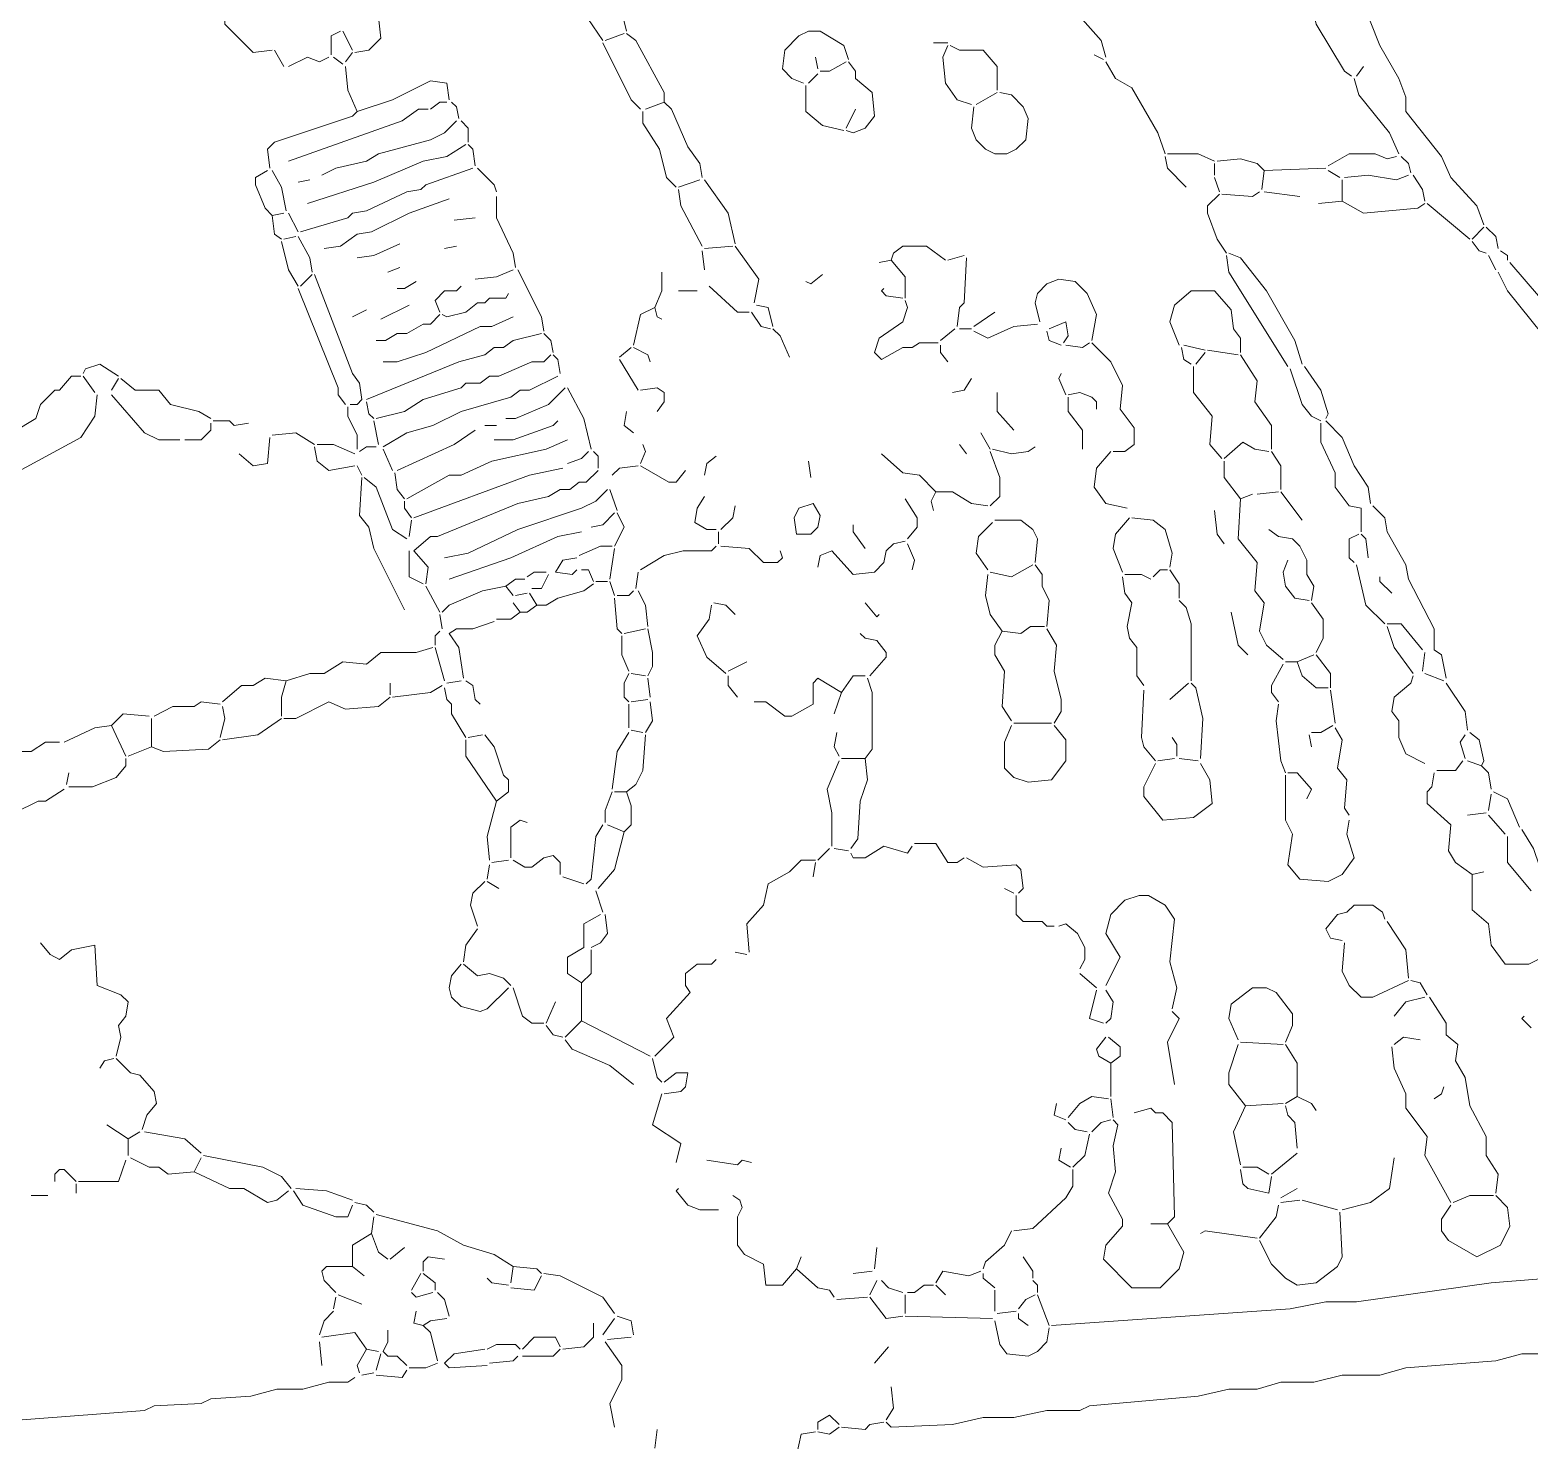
# Model space of a CAD drawing. Header units: millimetres. Extents: x 0 to 150953, y 0 to 85148.
# Drawn here: x 76847 to 95980, y 28669 to 46657 of the extents above; entities that cross this region are included whole.
import ezdxf

# ---------------------------------------------------------------- set-up
doc = ezdxf.new("R2010")
doc.units = ezdxf.units.MM
doc.layers.add('LINEWORK', color=7, linetype='CONTINUOUS', lineweight=0, plot=False)

msp = doc.modelspace()

# ---------------------------------------------------------------- linework, layer by layer
at = {"layer": 'LINEWORK'}
for points in [[(87347.658, 51884.329), (87377.792, 51673.414), (87739.355, 51191.337), (88010.528, 50648.992), (89004.827, 49112.348), (90270.298, 46792.309), (90511.337, 46521.137), (90571.599, 46310.232)], [(79905.483, 47485.313), (79333.009, 47003.225), (79333.009, 46732.053), (79694.573, 46370.489), (79935.611, 46400.623)], [(83581.378, 47515.436), (83641.635, 47274.397), (84153.851, 46521.137)], [(83822.416, 47635.961), (83942.941, 47545.57), (84394.895, 46882.7), (84455.152, 46641.662)], [(93162.799, 47123.75), (93253.19, 46732.053), (93614.753, 46129.448), (93705.144, 46069.186)], [(93705.144, 47214.141), (93825.668, 47063.482), (94066.707, 46460.88), (94307.756, 46039.057), (94398.147, 45798.013), (94398.147, 45617.232), (94850.101, 45044.758), (94970.615, 44773.586), (95302.055, 44412.023), (95392.446, 44170.979)], [(81291.473, 46822.443), (81321.607, 46551.271), (81170.954, 46400.623), (80990.172, 46370.489)], [(80809.391, 46641.662), (80688.871, 46581.405), (80688.871, 46340.355)], [(80839.519, 46641.662), (80960.044, 46400.623)], [(84425.023, 46611.528), (84183.979, 46521.137)], [(84455.152, 46611.528), (84575.677, 46521.137), (84937.24, 45858.276), (84937.24, 45737.754)], [(87287.401, 46280.099), (87227.139, 46460.88), (86925.838, 46641.662), (86775.185, 46641.662), (86654.665, 46581.405), (86473.884, 46400.623), (86443.75, 46159.576), (86564.275, 46039.057), (86714.922, 45978.795)], [(79965.745, 46400.623), (80086.264, 46189.708)], [(80658.738, 46310.232), (80538.218, 46249.967), (80387.565, 46310.232), (80146.527, 46189.708)], [(80719, 46310.232), (80839.519, 46219.839)], [(80960.044, 46370.489), (80869.653, 46249.967)], [(84153.851, 46491.014), (84515.414, 45767.885), (84635.934, 45647.363)], [(86865.576, 46310.232), (86895.704, 46159.576)], [(88372.091, 46491.014), (88552.873, 46491.014)], [(88552.873, 46460.88), (88492.61, 46310.232), (88522.739, 45978.795), (88673.392, 45767.885), (88854.173, 45707.622)], [(88583.001, 46460.88), (88703.52, 46400.623), (89004.827, 46400.623), (89185.608, 46189.708), (89185.608, 45888.404)], [(90420.946, 46340.355), (90541.471, 46280.099)], [(80869.653, 46189.708), (80899.782, 45888.404), (81020.301, 45617.232)], [(87257.267, 46249.967), (87046.357, 46129.448), (86925.838, 46129.448)], [(87287.401, 46249.967), (87377.792, 46129.448), (87377.792, 46039.057), (87588.702, 45858.276), (87618.83, 45556.972), (87498.311, 45406.322), (87347.658, 45346.059), (87257.267, 45376.19)], [(90571.599, 46249.967), (90692.118, 46039.057), (90903.034, 45918.535), (91234.463, 45346.059), (91324.854, 45074.887)], [(93855.802, 46189.708), (93765.412, 46069.186)], [(82195.381, 45767.885), (82165.253, 45978.795), (81954.343, 46008.926), (81472.255, 45767.885), (81020.301, 45617.232)], [(86745.056, 45948.666), (86745.056, 45617.232), (86955.966, 45436.45), (87227.139, 45376.19)], [(86895.704, 46099.317), (86775.185, 45978.795)], [(93735.278, 46039.057), (93795.535, 45828.144), (94187.232, 45346.059), (94307.756, 45074.887)], [(82165.253, 45737.754), (82074.862, 45737.754), (81954.343, 45647.363)], [(82225.515, 45737.754), (82285.772, 45677.494), (82315.906, 45526.841)], [(84937.24, 45737.754), (84696.196, 45647.363)], [(84937.24, 45737.754), (85027.631, 45647.363), (85238.541, 45165.278), (85389.194, 44954.367), (85419.322, 44773.586)], [(89215.737, 45858.276), (89366.39, 45828.144), (89517.038, 45677.494), (89577.3, 45526.841), (89547.172, 45255.668), (89426.647, 45135.149), (89306.128, 45074.887), (89155.474, 45074.887), (89034.955, 45135.149), (88914.436, 45255.668), (88854.173, 45406.322), (88884.302, 45677.494)], [(89185.608, 45858.276), (88914.436, 45707.622)], [(81020.301, 45617.232), (80960.044, 45556.972), (79965.745, 45225.54), (79875.354, 45135.149), (79905.483, 44894.105)], [(81924.209, 45647.363), (81803.69, 45647.363), (81592.78, 45496.712), (80146.527, 44984.496)], [(84666.067, 45617.232), (84666.067, 45466.581), (84876.978, 45135.149), (84967.368, 44773.586), (85087.888, 44653.064)], [(87377.792, 45647.363), (87257.267, 45406.322)], [(82285.772, 45496.712), (82135.125, 45346.059), (81954.343, 45255.668), (81291.473, 45074.887), (81140.826, 44984.496), (80749.128, 44894.105), (80568.347, 44803.714)], [(82346.035, 45496.712), (82436.425, 45406.322), (82436.425, 45225.54)], [(82406.297, 45195.409), (82165.253, 45044.758), (81863.952, 44984.496), (81231.216, 44713.323), (80387.565, 44442.151)], [(82436.425, 45195.409), (82496.688, 45135.149), (82526.816, 44924.236)], [(91324.854, 45044.758), (91354.988, 44894.105), (91596.026, 44653.064)], [(91354.988, 45074.887), (91746.68, 45074.887), (91957.59, 44984.496)], [(91987.724, 44984.496), (92289.025, 45014.627), (92499.935, 44954.367), (92590.331, 44863.977)], [(94277.623, 45044.758), (94157.098, 45014.627), (94006.45, 45074.887), (93675.021, 45074.887), (93403.848, 44924.236)], [(94337.879, 45044.758), (94428.27, 44954.367), (94458.404, 44833.845)], [(79875.354, 44863.977), (79724.701, 44773.586), (79724.701, 44683.195), (79845.22, 44381.891), (79935.611, 44291.501)], [(79935.611, 44863.977), (80056.136, 44653.064), (80116.393, 44351.76)], [(82496.688, 44894.105), (81894.081, 44683.195), (81833.818, 44622.933), (81653.037, 44592.804), (81140.826, 44351.76), (80960.044, 44321.632), (80899.782, 44261.369), (80297.174, 44080.588)], [(82556.945, 44894.105), (82767.86, 44683.195), (82797.989, 44592.804)], [(91957.59, 44954.367), (91957.59, 44803.714)], [(91957.59, 44773.586), (92017.852, 44592.804)], [(92590.331, 44863.977), (92560.197, 44622.933)], [(93373.714, 44894.105), (92590.331, 44863.977)], [(93403.848, 44863.977), (93554.496, 44773.586)], [(94428.27, 44803.714), (94277.623, 44743.455), (93916.059, 44803.714), (93614.753, 44773.586)], [(94488.538, 44803.714), (94609.052, 44622.933), (94639.186, 44472.282)], [(80417.699, 44743.455), (80267.046, 44713.323)], [(85389.194, 44743.455), (85118.022, 44653.064)], [(85118.022, 44622.933), (85148.15, 44412.023), (85419.322, 43899.806)], [(85449.451, 44743.455), (85750.757, 44321.632), (85841.148, 43929.937)], [(92530.069, 44592.804), (92439.678, 44532.542), (92047.981, 44562.673)], [(92590.331, 44592.804), (93042.285, 44532.542)], [(93584.63, 44743.455), (93584.63, 44472.282)], [(82195.381, 44502.413), (81683.17, 44321.632), (81201.082, 44080.588), (81020.301, 44050.459), (80809.391, 43899.806), (80598.481, 43869.678)], [(82797.989, 44532.542), (82797.989, 44261.369), (83008.899, 43809.415), (83039.033, 43628.634)], [(92017.852, 44562.673), (91867.199, 44412.023), (91867.199, 44321.632), (91987.724, 43990.197), (92108.243, 43809.415)], [(93584.63, 44472.282), (93283.324, 44442.151)], [(93584.63, 44472.282), (93855.802, 44321.632), (94548.795, 44381.891), (94639.186, 44442.151)], [(94669.32, 44442.151), (95211.665, 43990.197)], [(80086.264, 44321.632), (79935.611, 44291.501)], [(79935.611, 44291.501), (79965.745, 44050.459), (80056.136, 43990.197)], [(80146.527, 44321.632), (80267.046, 44080.588)], [(82526.816, 44261.369), (82255.644, 44231.241)], [(80236.917, 44020.328), (80086.264, 43990.197)], [(80267.046, 44020.328), (80417.699, 43749.156), (80447.827, 43568.374)], [(95392.446, 44140.85), (95241.788, 43990.197)], [(95422.569, 44140.85), (95543.094, 44020.328), (95573.228, 43869.678)], [(80056.136, 43960.068), (80146.527, 43598.505), (80267.046, 43387.592)], [(81562.646, 43929.937), (81231.216, 43779.287), (81020.301, 43749.156)], [(82285.772, 43899.806), (82135.125, 43869.678)], [(85419.322, 43839.546), (85449.451, 43598.505)], [(85811.014, 43899.806), (85449.451, 43869.678)], [(85841.148, 43899.806), (86142.449, 43477.983), (86082.187, 43176.68)], [(87829.746, 43719.024), (87859.875, 43809.415), (87980.394, 43899.806), (88281.7, 43899.806), (88522.739, 43719.024)], [(95241.788, 43960.068), (95332.178, 43839.546), (95422.569, 43809.415)], [(95603.351, 43839.546), (95693.742, 43779.287), (95693.742, 43719.024)], [(81562.646, 43628.634), (81411.998, 43568.374)], [(87829.746, 43719.024), (87679.093, 43688.896)], [(87829.746, 43719.024), (88010.528, 43508.114), (88010.528, 43236.942)], [(88763.783, 43779.287), (88552.873, 43719.024)], [(88793.911, 43749.156), (88763.783, 43176.68), (88703.52, 43116.42), (88673.392, 42875.379)], [(92108.243, 43779.287), (92138.371, 43568.374), (92891.626, 42363.162)], [(92138.371, 43809.415), (92289.025, 43749.156), (92620.454, 43327.333), (92982.017, 42694.597), (93072.408, 42393.293)], [(95452.703, 43779.287), (95543.094, 43598.505)], [(95723.876, 43688.896), (96115.573, 43236.942), (96416.868, 42724.725), (96537.393, 42604.206), (96567.527, 42453.553)], [(80447.827, 43538.243), (80297.174, 43387.592)], [(80477.956, 43538.243), (80960.044, 42272.771), (81050.435, 42152.252), (81080.563, 41941.339)], [(81773.561, 43447.852), (81622.908, 43357.461), (81532.517, 43357.461)], [(83008.899, 43598.505), (82797.989, 43508.114), (82526.816, 43477.983)], [(83069.161, 43598.505), (83370.462, 42995.898), (83400.596, 42815.116)], [(84907.106, 43568.374), (84907.106, 43327.333), (84816.715, 43116.42)], [(86955.966, 43538.243), (86805.313, 43417.724), (86745.056, 43447.852)], [(89727.953, 42935.638), (89667.691, 43176.68), (89697.819, 43297.202), (89818.344, 43417.724), (89968.992, 43477.983), (90179.907, 43447.852), (90330.555, 43297.202), (90451.08, 43026.029), (90390.817, 42694.597)], [(95573.228, 43568.374), (95693.742, 43327.333), (96447.002, 42393.293)], [(80267.046, 43357.461), (80779.262, 42091.99), (80779.262, 42001.599), (80869.653, 41881.08)], [(82346.035, 43387.592), (82285.772, 43327.333), (82135.125, 43327.333), (82014.6, 43206.811)], [(82948.642, 43297.202), (82918.508, 43236.942), (82707.598, 43236.942), (82647.336, 43176.68), (82556.945, 43176.68), (82406.297, 43056.16), (82165.253, 42995.898), (82104.991, 43026.029)], [(85118.022, 43327.333), (85359.06, 43327.333)], [(85509.713, 43387.592), (85871.277, 43056.16), (86021.93, 43056.16)], [(87739.355, 43357.461), (87709.221, 43327.333), (87769.484, 43267.07), (87980.394, 43236.942)], [(91505.636, 42634.335), (91385.116, 42935.638), (91445.379, 43146.551), (91656.289, 43327.333), (91957.59, 43327.333), (92168.505, 43086.289), (92198.634, 42845.247), (92289.025, 42724.725), (92289.025, 42543.944)], [(81140.826, 43086.289), (80960.044, 42995.898)], [(81683.17, 43146.551), (81321.607, 42965.769)], [(82014.6, 43206.811), (82074.862, 43056.16)], [(84816.715, 43116.42), (84635.934, 43026.029), (84545.543, 42634.335)], [(84816.715, 43116.42), (84846.849, 42995.898), (84907.106, 42965.769)], [(86052.058, 43056.16), (86172.577, 42875.379), (86293.102, 42845.247)], [(86112.321, 43146.551), (86262.968, 43116.42), (86323.231, 42875.379)], [(88010.528, 43206.811), (88040.656, 43116.42), (87980.394, 42935.638), (87679.093, 42724.725), (87618.83, 42543.944), (87709.221, 42453.553), (87980.394, 42604.206), (88100.919, 42604.206), (88191.309, 42664.466), (88432.348, 42664.466)], [(89155.474, 43056.16), (88884.302, 42875.379)], [(82074.862, 43026.029), (81954.343, 42905.507), (81863.952, 42905.507), (81653.037, 42784.988), (81532.517, 42784.988), (81381.864, 42694.597), (81261.345, 42694.597)], [(83008.899, 42995.898), (82737.726, 42875.379), (82587.079, 42875.379), (81894.081, 42543.944), (81532.517, 42423.425), (81351.736, 42423.425)], [(89697.819, 42905.507), (89396.518, 42875.379), (89065.084, 42724.725), (88884.302, 42815.116)], [(89848.472, 42845.247), (90059.383, 42935.638), (90089.517, 42754.857), (90029.254, 42664.466)], [(83370.462, 42784.988), (83008.899, 42694.597), (82888.38, 42604.206), (82767.86, 42604.206), (82647.336, 42513.815), (82315.906, 42423.425), (81140.826, 41941.339)], [(83400.596, 42784.988), (83490.987, 42694.597), (83521.115, 42543.944)], [(86323.231, 42845.247), (86413.621, 42754.857), (86534.141, 42483.684)], [(88643.263, 42845.247), (88462.482, 42694.597)], [(88703.52, 42845.247), (88854.173, 42845.247)], [(89818.344, 42815.116), (89848.472, 42694.597), (89999.126, 42634.335)], [(83490.987, 42513.815), (83400.596, 42423.425), (83249.943, 42423.425), (82828.117, 42242.643), (82707.598, 42242.643), (82587.079, 42152.252), (82406.297, 42152.252), (82346.035, 42091.99), (81863.952, 41941.339), (81622.908, 41790.689), (81261.345, 41700.298)], [(83521.115, 42513.815), (83581.378, 42453.553), (83611.506, 42272.771)], [(84515.414, 42604.206), (84364.761, 42483.684)], [(84545.543, 42604.206), (84726.324, 42513.815), (84756.458, 42423.425)], [(88462.482, 42634.335), (88462.482, 42543.944), (88552.873, 42423.425)], [(90360.689, 42664.466), (90270.298, 42604.206), (90059.383, 42634.335)], [(90390.817, 42664.466), (90631.861, 42423.425), (90782.509, 42122.121), (90752.381, 41820.817), (90933.162, 41579.776), (90933.162, 41368.863), (90812.643, 41278.472), (90661.99, 41278.472)], [(91535.77, 42604.206), (91565.898, 42453.553), (91656.289, 42393.293)], [(91565.898, 42634.335), (91837.07, 42574.075)], [(91837.07, 42543.944), (91716.551, 42393.293)], [(91867.199, 42574.075), (92258.896, 42513.815)], [(92289.025, 42513.815), (92499.935, 42182.381), (92469.806, 41911.208)], [(77525.193, 42272.771), (77555.321, 42333.034), (77736.103, 42393.293), (77977.147, 42242.643)], [(84364.761, 42453.553), (84605.805, 42061.861)], [(91686.417, 42363.162), (91686.417, 42031.73), (91927.461, 41730.426), (91897.333, 41368.863), (92047.981, 41188.082)], [(92921.76, 42333.034), (93072.408, 41881.08), (93192.933, 41730.426), (93313.457, 41670.167)], [(93102.542, 42363.162), (93313.457, 42061.861), (93403.848, 41760.558), (93373.714, 41700.298)], [(77495.059, 42242.643), (77374.54, 42242.643), (77223.886, 42061.861), (77163.63, 42061.861), (76982.848, 41881.08), (76922.586, 41700.298), (76319.978, 41338.735)], [(77525.193, 42242.643), (77675.841, 42031.73)], [(77977.147, 42212.512), (77886.756, 42061.861)], [(78007.275, 42212.512), (78188.057, 42061.861), (78489.358, 42061.861), (78640.011, 41881.08), (79001.574, 41790.689), (79152.228, 41700.298)], [(83581.378, 42242.643), (83219.814, 42061.861), (83099.29, 42061.861), (82978.77, 41971.47), (82346.035, 41790.689), (81984.471, 41609.907), (81653.037, 41519.516), (81351.736, 41338.735)], [(83671.768, 42091.99), (83460.853, 41881.08), (83039.033, 41700.298), (82918.508, 41700.298)], [(83701.897, 42091.99), (83912.807, 41700.298), (84003.198, 41308.604)], [(84635.934, 42061.861), (84846.849, 42091.99), (84937.24, 42031.73), (84937.24, 41911.208), (84846.849, 41790.689)], [(88854.173, 42212.512), (88763.783, 42061.861), (88613.129, 42031.73)], [(89999.126, 42272.771), (89968.992, 42212.512), (90059.383, 42001.599)], [(77705.975, 42001.599), (77675.841, 41730.426), (77495.059, 41459.254), (76500.76, 40916.909), (76350.112, 40916.909)], [(77886.756, 42001.599), (78308.576, 41519.516), (78489.358, 41429.126), (78760.53, 41429.126)], [(81080.563, 41941.339), (81020.301, 41881.08), (80929.91, 41881.08)], [(81140.826, 41911.208), (81170.954, 41760.558), (81231.216, 41700.298)], [(89185.608, 42031.73), (89185.608, 41790.689), (89396.518, 41549.645)], [(90089.517, 42001.599), (90240.164, 42031.73), (90390.817, 41971.47), (90451.08, 41911.208), (90451.08, 41820.817)], [(90089.517, 41971.47), (90089.517, 41790.689), (90270.298, 41549.645), (90270.298, 41308.604)], [(92469.806, 41911.208), (92680.722, 41609.907), (92680.722, 41308.604)], [(80899.782, 41850.948), (80899.782, 41730.426), (81020.301, 41489.385), (81020.301, 41308.604)], [(84455.152, 41790.689), (84425.023, 41609.907), (84545.543, 41519.516)], [(79152.228, 41640.036), (79152.228, 41549.645), (79031.703, 41429.126), (78820.793, 41429.126)], [(79182.356, 41670.167), (79393.266, 41670.167), (79453.528, 41609.907), (79634.31, 41640.036)], [(79935.611, 41489.385), (80236.917, 41519.516), (80477.956, 41368.863)], [(81231.216, 41670.167), (81291.473, 41368.863)], [(82526.816, 41549.645), (82255.644, 41368.863), (81532.517, 41037.431)], [(82647.336, 41609.907), (82797.989, 41609.907)], [(83581.378, 41670.167), (83521.115, 41609.907), (83008.899, 41429.126), (82767.86, 41429.126)], [(88974.693, 41519.516), (89095.218, 41308.604)], [(93313.457, 41640.036), (93313.457, 41398.994), (93494.239, 41007.3), (93494.239, 40826.518), (93675.021, 40585.477), (93825.668, 40555.346)], [(93373.714, 41670.167), (93584.63, 41459.254), (93735.278, 41097.691), (93916.059, 40826.518), (93946.193, 40615.608)], [(79905.483, 41459.254), (79875.354, 41127.822), (79694.573, 41097.691), (79513.791, 41248.344)], [(80477.956, 41338.735), (80508.09, 41157.953), (80658.738, 41037.431), (80990.172, 41097.691)], [(80508.09, 41368.863), (80719, 41368.863), (80990.172, 41248.344)], [(81261.345, 41338.735), (81140.826, 41338.735), (81050.435, 41278.472)], [(83701.897, 41429.126), (83430.724, 41308.604), (82737.726, 41157.953), (82346.035, 40977.171), (82195.381, 40977.171), (81653.037, 40675.868)], [(84666.067, 41368.863), (84696.196, 41278.472), (84635.934, 41127.822)], [(88703.52, 41368.863), (88793.911, 41248.344)], [(89667.691, 41338.735), (89577.3, 41278.472), (89366.39, 41248.344), (89125.346, 41308.604)], [(92650.588, 41278.472), (92469.806, 41308.604), (92319.153, 41398.994), (92078.114, 41188.082)], [(81351.736, 41308.604), (81472.255, 41037.431)], [(83973.069, 41278.472), (83882.679, 41188.082), (83701.897, 41127.822)], [(84033.332, 41278.472), (84093.589, 41218.213), (84093.589, 41067.562)], [(85600.104, 41218.213), (85479.585, 41127.822), (85449.451, 40977.171)], [(86775.185, 41157.953), (86805.313, 40947.04)], [(87709.221, 41248.344), (87980.394, 41007.3), (88191.309, 40977.171), (88402.219, 40766.259)], [(89095.218, 41278.472), (89215.737, 40947.04), (89215.737, 40705.999), (89095.218, 40585.477)], [(90631.861, 41278.472), (90451.08, 41067.562), (90420.946, 40826.518), (90571.599, 40615.608), (90842.771, 40555.346)], [(92078.114, 41157.953), (92078.114, 40947.04), (92289.025, 40675.868)], [(92680.722, 41278.472), (92801.236, 41097.691), (92801.236, 40796.39)], [(81020.301, 41097.691), (81080.563, 40977.171)], [(81080.563, 40947.04), (81050.435, 40464.955), (81170.954, 40314.305), (81231.216, 40043.132), (81622.908, 39259.746)], [(81110.692, 40947.04), (81261.345, 40826.518), (81472.255, 40284.173), (81653.037, 40163.654)], [(81502.389, 41007.3), (81532.517, 40796.39), (81622.908, 40675.868)], [(83641.635, 41067.562), (83219.814, 40977.171), (81743.427, 40434.827)], [(84093.589, 41037.431), (83942.941, 40886.781), (83852.55, 40886.781), (83732.025, 40796.39), (83611.506, 40796.39), (83460.853, 40705.999), (83069.161, 40615.608), (82044.734, 40193.783), (81954.343, 40193.783), (81743.427, 40013.001)], [(84605.805, 41097.691), (84364.761, 41067.562), (84274.37, 40977.171)], [(84635.934, 41097.691), (84997.497, 40886.781), (85087.888, 40886.781), (85208.412, 41037.431)], [(84214.113, 40796.39), (84063.46, 40645.737), (83882.679, 40555.346), (83069.161, 40284.173), (82436.425, 39982.872), (82135.125, 39922.61)], [(84244.242, 40796.39), (84334.633, 40525.217)], [(88402.219, 40766.259), (88341.957, 40645.737), (88372.091, 40525.217)], [(88402.219, 40766.259), (88613.129, 40766.259), (88854.173, 40615.608), (89065.084, 40585.477)], [(92771.113, 40766.259), (92499.935, 40736.127)], [(92801.236, 40766.259), (93072.408, 40404.695)], [(81622.908, 40645.737), (81622.908, 40555.346), (81713.299, 40434.827)], [(85449.451, 40705.999), (85359.06, 40555.346), (85328.932, 40374.564), (85479.585, 40284.173), (85600.104, 40284.173)], [(85841.148, 40585.477), (85811.014, 40434.827), (85660.366, 40284.173)], [(88010.528, 40675.868), (88161.175, 40434.827), (88161.175, 40314.305), (88040.656, 40163.654)], [(92289.025, 40675.868), (92258.896, 40163.654), (92499.935, 39862.35), (92469.806, 39500.787), (92590.331, 39350.137), (92530.069, 38988.573), (92620.454, 38807.789), (92831.369, 38627.007)], [(92439.678, 40736.127), (92289.025, 40675.868)], [(93976.316, 40585.477), (94126.975, 40434.827), (94157.098, 40254.045), (94398.147, 39832.219), (94428.27, 39651.438), (94759.711, 39018.702), (94759.711, 38747.532)], [(81713.299, 40404.695), (81683.17, 40193.783)], [(84304.504, 40495.086), (84153.851, 40344.436), (84003.198, 40314.305)], [(84334.633, 40495.086), (84425.023, 40314.305), (84304.504, 40073.263)], [(89125.346, 40374.564), (88944.564, 40193.783), (88914.436, 39982.872), (89065.084, 39771.96)], [(89155.474, 40404.695), (89486.909, 40404.695), (89637.562, 40284.173), (89697.819, 40163.654), (89667.691, 39862.35)], [(90872.9, 40434.827), (90692.118, 40223.914), (90661.99, 40043.132), (90782.509, 39741.828)], [(90903.034, 40434.827), (91174.206, 40404.695), (91324.854, 40284.173), (91415.245, 39982.872), (91385.116, 39802.091)], [(91957.59, 40525.217), (91987.724, 40223.914), (92078.114, 40103.392)], [(93825.668, 40555.346), (93825.668, 40254.045)], [(83882.679, 40254.045), (83581.378, 40193.783), (82978.77, 39922.61), (82195.381, 39651.438)], [(85630.233, 40254.045), (85630.233, 40103.392)], [(87347.658, 40344.436), (87347.658, 40254.045), (87498.311, 40043.132)], [(92650.588, 40284.173), (92771.113, 40193.783), (92951.894, 40163.654), (93042.285, 40073.263), (93132.676, 39892.482), (93132.676, 39711.7), (93223.067, 39561.047), (93192.933, 39380.265)], [(93795.535, 40223.914), (93675.021, 40163.654), (93675.021, 39922.61), (93735.278, 39862.35)], [(93825.668, 40223.914), (93885.925, 40163.654), (93916.059, 39922.61)], [(81683.17, 40013.001), (81683.17, 39681.569), (81863.952, 39591.178)], [(81743.427, 40013.001), (81924.209, 39802.091), (81894.081, 39591.178)], [(84274.37, 40073.263), (84123.723, 40073.263), (83852.55, 39952.741)], [(84304.504, 40043.132), (84244.242, 39651.438)], [(85600.104, 40073.263), (85539.842, 40013.001), (85178.278, 40013.001), (84937.24, 39952.741), (84635.934, 39771.96)], [(85660.366, 40073.263), (86021.93, 40043.132), (86202.711, 39862.35), (86383.493, 39862.35), (86443.75, 39922.61), (86413.621, 40013.001)], [(87076.486, 40013.001), (86925.838, 39952.741), (86895.704, 39802.091)], [(88010.528, 40133.523), (87859.875, 40103.392), (87769.484, 40013.001), (87739.355, 39862.35), (87618.83, 39741.828), (87347.658, 39711.7), (87076.486, 40013.001)], [(88040.656, 40103.392), (88131.047, 39892.482), (88100.919, 39771.96)], [(83822.416, 39922.61), (83641.635, 39892.482), (83551.244, 39741.828)], [(89637.562, 39832.219), (89366.39, 39681.569)], [(89667.691, 39832.219), (89758.082, 39711.7), (89758.082, 39561.047), (89848.472, 39380.265), (89818.344, 39048.833)], [(92891.626, 39892.482), (92831.369, 39741.828), (92861.503, 39561.047), (92982.017, 39410.396), (93162.799, 39380.265)], [(93765.412, 39832.219), (93885.925, 39320.006), (94126.975, 39078.964)], [(83159.552, 39651.438), (83039.033, 39651.438), (82918.508, 39561.047)], [(83430.724, 39741.828), (83280.071, 39741.828), (83189.68, 39681.569)], [(83460.853, 39711.7), (83370.462, 39530.918), (83249.943, 39530.918)], [(83822.416, 39771.96), (83762.159, 39711.7), (83551.244, 39741.828)], [(83882.679, 39771.96), (83973.069, 39771.96), (84033.332, 39621.309)], [(84063.46, 39621.309), (84214.113, 39621.309)], [(84244.242, 39621.309), (84304.504, 39440.528)], [(84605.805, 39741.828), (84575.677, 39530.918)], [(89065.084, 39711.7), (89034.955, 39440.528), (89095.218, 39199.484), (89245.865, 38988.573)], [(89095.218, 39741.828), (89366.39, 39681.569)], [(90782.509, 39681.569), (90812.643, 39470.656), (90903.034, 39350.137), (90842.771, 39048.833), (90872.9, 38898.183), (90963.291, 38777.661), (90963.291, 38416.097), (91053.682, 38295.578)], [(90812.643, 39711.7), (91023.553, 39711.7), (91144.072, 39651.438)], [(91354.988, 39771.96), (91264.597, 39771.96), (91174.206, 39681.569)], [(91385.116, 39771.96), (91505.636, 39591.178), (91505.636, 39410.396)], [(94066.707, 39681.569), (94066.707, 39621.309), (94217.366, 39470.656)], [(81894.081, 39561.047), (82074.862, 39229.615)], [(82918.508, 39561.047), (82617.207, 39500.787), (82195.381, 39320.006), (82104.991, 39229.615)], [(82918.508, 39561.047), (83008.899, 39440.528)], [(83189.68, 39470.656), (83039.033, 39440.528)], [(83219.814, 39470.656), (83310.205, 39320.006)], [(84033.332, 39591.178), (83912.807, 39500.787), (83581.378, 39410.396), (83430.724, 39320.006), (83310.205, 39320.006)], [(84545.543, 39500.787), (84485.286, 39440.528), (84334.633, 39440.528)], [(84605.805, 39500.787), (84696.196, 39320.006), (84726.324, 39048.833)], [(83099.29, 39229.615), (82978.77, 39139.224), (82797.989, 39139.224)], [(83008.899, 39350.137), (83099.29, 39229.615)], [(83310.205, 39320.006), (83189.68, 39229.615), (83099.29, 39229.615)], [(84304.504, 39410.396), (84334.633, 39018.702), (84394.895, 38958.442)], [(85539.842, 39320.006), (85509.713, 39139.224), (85359.06, 38928.311), (85479.585, 38657.141), (85720.623, 38446.226)], [(85569.976, 39350.137), (85720.623, 39320.006), (85841.148, 39199.484)], [(87498.311, 39350.137), (87648.964, 39169.355), (87679.093, 39199.484)], [(91505.636, 39380.265), (91596.026, 39289.874), (91656.289, 39078.964), (91656.289, 38355.835)], [(92168.505, 39229.615), (92258.896, 38807.789), (92379.415, 38687.27)], [(93192.933, 39350.137), (93343.58, 39139.224), (93343.58, 38898.183), (93253.19, 38717.398)], [(82074.862, 39199.484), (82104.991, 39018.702)], [(82767.86, 39109.093), (82496.688, 39018.702), (82285.772, 39018.702), (82195.381, 38958.442)], [(89788.21, 39048.833), (89607.428, 39048.833), (89486.909, 38958.442), (89245.865, 38988.573)], [(94157.098, 39078.964), (94337.879, 39078.964), (94609.052, 38747.532)], [(94157.098, 39048.833), (94247.489, 38777.661), (94488.538, 38446.226)], [(82074.862, 38988.573), (82014.6, 38928.311), (82014.6, 38807.789)], [(82195.381, 38958.442), (82315.906, 38777.661), (82376.163, 38385.969)], [(84394.895, 38928.311), (84394.895, 38687.27), (84485.286, 38476.36)], [(84696.196, 39018.702), (84425.023, 38958.442)], [(84726.324, 39018.702), (84786.587, 38717.398), (84786.587, 38536.617), (84726.324, 38416.097)], [(87438.049, 38958.442), (87498.311, 38898.183), (87648.964, 38868.051), (87769.484, 38717.398), (87769.484, 38657.141), (87558.574, 38416.097)], [(89245.865, 38988.573), (89155.474, 38807.789), (89155.474, 38687.27), (89275.999, 38476.36), (89245.865, 38024.406), (89366.39, 37843.624)], [(89818.344, 39018.702), (89938.863, 38807.789), (89908.735, 38476.36), (89999.126, 38114.797), (89999.126, 37964.143), (89908.735, 37813.49)], [(81984.471, 38777.661), (81773.561, 38717.398), (81321.607, 38717.398), (81140.826, 38566.751), (80839.519, 38596.879), (80598.481, 38446.226), (80417.699, 38446.226), (80116.393, 38355.835)], [(82014.6, 38777.661), (82135.125, 38355.835)], [(93223.067, 38687.27), (93012.151, 38596.879)], [(93253.19, 38687.27), (93433.971, 38446.226), (93433.971, 38265.444)], [(94639.186, 38717.398), (94609.052, 38476.36)], [(94759.711, 38747.532), (94850.101, 38687.27), (94910.358, 38385.969)], [(85991.796, 38596.879), (85750.757, 38476.36)], [(92831.369, 38566.751), (92680.722, 38295.578), (92680.722, 38205.187), (92771.113, 38084.663)], [(92861.503, 38596.879), (93012.151, 38596.879)], [(93012.151, 38596.879), (93072.408, 38416.097), (93253.19, 38265.444), (93403.848, 38265.444)], [(80116.393, 38355.835), (79845.22, 38385.969), (79694.573, 38295.578), (79543.919, 38295.578), (79302.875, 38084.663)], [(80116.393, 38355.835), (80056.136, 38144.925), (80056.136, 37903.881)], [(81442.126, 38325.707), (81442.126, 38175.053)], [(82104.991, 38295.578), (81954.343, 38205.187), (81472.255, 38144.925)], [(82135.125, 38265.444), (82165.253, 38114.797), (82225.515, 38054.534), (82225.515, 37934.015), (82406.297, 37632.708)], [(82346.035, 38355.835), (82165.253, 38325.707)], [(82406.297, 38355.835), (82496.688, 38295.578), (82526.816, 38114.797), (82587.079, 38054.534)], [(84485.286, 38446.226), (84425.023, 38325.707), (84425.023, 38144.925), (84485.286, 38084.663)], [(84515.414, 38446.226), (84696.196, 38416.097)], [(84726.324, 38385.969), (84756.458, 38144.925)], [(85750.757, 38416.097), (85750.757, 38295.578), (85871.277, 38144.925)], [(87197.01, 38205.187), (86895.704, 38385.969), (86835.447, 38325.707), (86835.447, 38054.534), (86564.275, 37903.881), (86473.884, 37903.881), (86232.84, 38084.663), (86082.187, 38084.663)], [(87498.311, 38416.097), (87347.658, 38416.097), (87197.01, 38205.187)], [(87528.44, 38385.969), (87588.702, 38205.187), (87588.702, 37482.061), (87498.311, 37361.536)], [(91626.16, 38325.707), (91385.116, 38114.797)], [(91656.289, 38325.707), (91716.551, 38265.444), (91806.942, 37873.752), (91776.808, 37361.536)], [(94488.538, 38416.097), (94458.404, 38325.707), (94247.489, 38144.925), (94217.366, 37964.143), (94307.756, 37843.624), (94307.756, 37632.708), (94398.147, 37421.798), (94639.186, 37301.279)], [(94639.186, 38446.226), (94880.224, 38355.835)], [(94910.358, 38325.707), (95151.397, 37964.143), (95181.531, 37723.099)], [(79272.747, 38054.534), (79031.703, 38084.663), (78941.312, 38024.406), (78670.14, 38024.406), (78429.101, 37903.881)], [(81442.126, 38144.925), (81291.473, 38024.406), (80869.653, 37994.272), (80658.738, 38084.663), (80236.917, 37873.752), (80086.264, 37873.752)], [(84726.324, 38114.797), (84515.414, 38084.663)], [(84756.458, 38084.663), (84786.587, 37843.624), (84696.196, 37692.971)], [(87197.01, 38205.187), (87106.62, 37934.015)], [(91053.682, 38235.316), (91023.553, 37632.708), (91053.682, 37512.189), (91204.335, 37331.408)], [(93433.971, 38235.316), (93494.239, 37813.49)], [(78368.839, 37903.881), (78037.404, 37934.015), (77886.756, 37783.362)], [(79302.875, 38024.406), (79333.009, 37873.752), (79272.747, 37632.708)], [(84485.286, 38054.534), (84485.286, 37753.233)], [(92771.113, 38054.534), (92740.979, 37843.624), (92801.236, 37331.408), (92861.503, 37180.754)], [(77886.756, 37783.362), (77675.841, 37753.233), (77284.149, 37572.452)], [(77886.756, 37783.362), (78067.538, 37391.67)], [(78398.967, 37873.752), (78398.967, 37512.189)], [(80056.136, 37873.752), (79754.829, 37662.842), (79302.875, 37602.58)], [(84485.286, 37692.971), (84334.633, 37451.927), (84274.37, 36969.844)], [(84515.414, 37723.099), (84666.067, 37692.971)], [(87136.748, 37692.971), (87106.62, 37512.189), (87166.876, 37391.67)], [(89366.39, 37783.362), (89275.999, 37572.452), (89275.999, 37241.017), (89396.518, 37120.498), (89577.3, 37060.235), (89878.601, 37090.364), (90059.383, 37331.408), (90059.383, 37602.58), (89908.735, 37783.362)], [(89396.518, 37813.49), (89878.601, 37813.49)], [(93464.105, 37783.362), (93313.457, 37692.971), (93192.933, 37692.971)], [(93494.239, 37753.233), (93584.63, 37602.58), (93524.362, 37241.017), (93644.887, 37090.364), (93614.753, 36728.8), (93675.021, 36638.409)], [(95211.665, 37692.971), (95332.178, 37602.58), (95392.446, 37331.408), (95362.312, 37271.145)], [(77223.886, 37572.452), (77043.105, 37572.452), (76862.323, 37451.927), (76681.542, 37451.927), (76500.76, 37331.408)], [(78398.967, 37512.189), (78097.666, 37391.67)], [(79272.747, 37602.58), (79122.094, 37482.061), (78549.62, 37451.927), (78398.967, 37512.189)], [(82406.297, 37602.58), (82406.297, 37391.67), (82797.989, 36819.191)], [(82617.207, 37662.842), (82436.425, 37632.708)], [(82647.336, 37662.842), (82767.86, 37512.189), (82888.38, 37150.626), (82948.642, 37090.364), (82948.642, 36939.716), (82797.989, 36819.191)], [(84696.196, 37662.842), (84666.067, 37210.888), (84575.677, 37030.107), (84455.152, 36939.716)], [(91415.245, 37632.708), (91475.507, 37542.318), (91475.507, 37391.67)], [(93162.799, 37662.842), (93192.933, 37512.189)], [(95151.397, 37662.842), (95091.14, 37572.452), (95151.397, 37361.536)], [(78067.538, 37361.536), (78067.538, 37271.145), (77947.013, 37120.498), (77645.712, 36999.973), (77344.411, 36999.973)], [(87166.876, 37331.408), (87016.229, 36969.844), (87076.486, 36668.543), (87076.486, 36246.718)], [(87197.01, 37361.536), (87498.311, 37361.536)], [(87498.311, 37361.536), (87528.44, 37090.364), (87438.049, 36819.191), (87407.92, 36337.109), (87317.53, 36216.589)], [(91445.379, 37361.536), (91234.463, 37331.408)], [(91505.636, 37361.536), (91746.68, 37331.408)], [(95121.274, 37331.408), (95030.883, 37210.888), (94789.833, 37210.888)], [(95181.531, 37331.408), (95362.312, 37271.145)], [(77344.411, 37180.754), (77314.277, 37030.107)], [(91204.335, 37301.279), (91053.682, 36999.973), (91053.682, 36879.453), (91294.726, 36578.153), (91686.417, 36608.281), (91927.461, 36789.063)], [(91776.808, 37301.279), (91897.333, 37090.364), (91927.461, 36789.063)], [(92861.503, 37150.626), (92861.503, 36578.153), (92951.894, 36397.371), (92891.626, 36005.674), (93042.285, 35824.892), (93403.848, 35794.764), (93584.63, 35885.155), (93735.278, 36096.065), (93644.887, 36397.371)], [(92891.626, 37180.754), (93012.151, 37180.754), (93192.933, 36969.844)], [(94759.711, 37180.754), (94729.577, 36999.973), (94669.32, 36939.716), (94669.32, 36789.063), (94970.615, 36517.89)], [(95362.312, 37271.145), (95452.703, 37180.754), (95482.837, 36969.844)], [(77284.149, 36969.844), (77043.105, 36819.191), (76952.714, 36819.191), (76651.413, 36668.543), (76410.369, 36638.409), (76078.94, 36487.762)], [(84274.37, 36939.716), (84183.979, 36698.672), (84183.979, 36548.019)], [(84304.504, 36939.716), (84455.152, 36939.716)], [(84455.152, 36939.716), (84515.414, 36758.934), (84515.414, 36517.89), (84425.023, 36427.499)], [(93192.933, 36969.844), (93132.676, 36849.325)], [(95512.96, 36939.716), (95693.742, 36849.325), (95844.4, 36487.762)], [(82797.989, 36819.191), (82677.469, 36367.237), (82707.598, 36065.936)], [(95482.837, 36909.582), (95452.703, 36698.672)], [(83189.68, 36548.019), (83099.29, 36578.153), (82978.77, 36487.762), (82978.77, 36096.065)], [(93675.021, 36578.153), (93644.887, 36397.371)], [(95422.569, 36668.543), (95181.531, 36638.409)], [(95452.703, 36638.409), (95663.619, 36397.371)], [(84153.851, 36517.89), (84063.46, 36367.237), (84003.198, 35824.892), (83942.941, 35764.635)], [(84425.023, 36427.499), (84304.504, 35945.417), (84093.589, 35704.373)], [(84214.113, 36517.89), (84425.023, 36427.499)], [(94970.615, 36517.89), (94940.492, 36186.455), (95030.883, 36035.808), (95241.788, 35885.155)], [(95693.742, 36367.237), (95693.742, 36035.808), (95995.048, 35674.244)], [(95874.523, 36457.628), (96025.182, 36216.589), (96175.83, 35764.635)], [(87046.357, 36216.589), (86895.704, 36065.936)], [(87106.62, 36216.589), (87287.401, 36186.455)], [(88100.919, 36246.718), (88040.656, 36156.327), (87739.355, 36246.718), (87498.311, 36096.065), (87347.658, 36096.065), (87317.53, 36156.327)], [(88131.047, 36276.846), (88402.219, 36276.846), (88552.873, 36035.808), (88673.392, 36035.808), (88763.783, 36096.065)], [(82707.598, 36005.674), (82677.469, 35824.892)], [(82948.642, 36065.936), (82737.726, 36035.808)], [(83008.899, 36065.936), (83159.552, 35975.545), (83249.943, 35975.545), (83400.596, 36096.065), (83521.115, 36126.199), (83611.506, 36035.808), (83611.506, 35885.155)], [(86865.576, 36065.936), (86684.794, 36065.936), (86534.141, 35915.283), (86262.968, 35764.635), (86202.711, 35493.463), (85991.796, 35252.419), (86021.93, 34890.856)], [(86865.576, 36035.808), (86835.447, 35855.026)], [(88793.911, 36096.065), (89004.827, 35975.545), (89426.647, 36005.674), (89486.909, 35945.417), (89517.038, 35704.373), (89456.781, 35644.11)], [(82647.336, 35794.764), (82496.688, 35644.11), (82466.554, 35493.463), (82556.945, 35222.29)], [(82677.469, 35794.764), (82828.117, 35704.373)], [(83641.635, 35855.026), (83912.807, 35764.635)], [(95392.446, 35915.283), (95241.788, 35885.155)], [(95241.788, 35885.155), (95241.788, 35433.2), (95452.703, 35252.419), (95482.837, 34981.246), (95663.619, 34740.202), (95964.914, 34740.202), (96085.439, 34800.465), (96236.087, 34981.246)], [(84063.46, 35674.244), (84153.851, 35403.072)], [(89275.999, 35704.373), (89396.518, 35644.11)], [(89426.647, 35613.982), (89426.647, 35372.938), (89517.038, 35282.547), (89758.082, 35282.547), (89818.344, 35222.29), (89908.735, 35222.29)], [(90752.381, 34830.593), (90571.599, 35131.9), (90631.861, 35372.938), (90812.643, 35553.72), (90993.425, 35613.982), (91113.944, 35613.982), (91324.854, 35493.463), (91445.379, 35312.681), (91385.116, 34770.336), (91475.507, 34438.901), (91415.245, 34167.729)], [(94126.975, 35312.681), (94096.841, 35403.072), (93976.316, 35493.463), (93735.278, 35493.463), (93644.887, 35403.072), (93524.362, 35372.938), (93373.714, 35192.156), (93433.971, 35071.637), (93584.63, 35041.509)], [(84123.723, 35372.938), (83912.807, 35252.419), (83912.807, 34951.118)], [(84183.979, 35372.938), (84214.113, 35131.9), (84123.723, 35011.375), (84003.198, 34951.118)], [(89968.992, 35222.29), (90059.383, 35252.419), (90210.036, 35131.9), (90300.427, 34951.118), (90300.427, 34800.465), (90240.164, 34679.945)], [(94157.098, 35282.547), (94398.147, 34920.984), (94428.27, 34559.421)], [(82556.945, 35192.156), (82406.297, 34981.246), (82376.163, 34770.336)], [(76982.848, 35011.375), (77103.367, 34860.727), (77223.886, 34800.465)], [(77223.886, 34800.465), (77374.54, 34920.984), (77675.841, 34981.246), (77705.975, 34469.03)], [(83912.807, 34951.118), (83701.897, 34830.593), (83701.897, 34619.683), (83882.679, 34499.164)], [(84003.198, 34920.984), (84003.198, 34619.683), (83882.679, 34499.164)], [(85841.148, 34890.856), (85991.796, 34860.727)], [(90752.381, 34830.593), (90571.599, 34469.03)], [(93614.753, 35011.375), (93584.63, 34649.811), (93675.021, 34469.03), (93825.668, 34318.382), (93976.316, 34318.382), (94428.27, 34529.292)], [(82346.035, 34740.202), (82225.515, 34589.555), (82195.381, 34438.901), (82225.515, 34318.382), (82346.035, 34197.857), (82587.079, 34137.601), (82677.469, 34167.729), (82948.642, 34438.901)], [(82376.163, 34740.202), (82556.945, 34589.555), (82707.598, 34619.683), (82888.38, 34559.421), (82978.77, 34469.03)], [(85600.104, 34800.465), (85539.842, 34740.202), (85359.06, 34740.202), (85208.412, 34619.683), (85208.412, 34469.03), (85268.669, 34378.639), (84967.368, 34047.21), (85057.759, 33806.166), (84816.715, 33565.122)], [(77705.975, 34469.03), (78007.275, 34348.511), (78097.666, 34258.12), (78067.538, 34077.338), (77977.147, 33956.819), (78007.275, 33806.166), (77947.013, 33565.122)], [(83008.899, 34438.901), (83129.424, 34077.338), (83249.943, 33986.947), (83400.596, 33986.947)], [(83882.679, 34499.164), (83882.679, 34017.076)], [(90240.164, 34619.683), (90451.08, 34438.901)], [(92258.896, 33776.037), (92138.371, 34047.21), (92168.505, 34227.991), (92439.678, 34438.901), (92620.454, 34438.901), (92740.979, 34378.639), (92951.894, 34107.467), (92951.894, 33956.819), (92861.503, 33745.903)], [(94458.404, 34529.292), (94578.929, 34499.164), (94669.32, 34348.511)], [(83551.244, 34258.12), (83430.724, 33986.947)], [(90451.08, 34408.773), (90360.689, 34047.21), (90541.471, 33986.947)], [(90571.599, 34408.773), (90661.99, 34258.12), (90631.861, 34047.21), (90571.599, 33986.947)], [(94639.186, 34318.382), (94398.147, 34258.12), (94247.489, 34077.338)], [(94699.443, 34318.382), (94910.358, 33986.947), (94910.358, 33836.294), (95061.006, 33715.775), (95030.883, 33504.865), (95151.397, 33293.949), (95211.665, 32932.386), (95422.569, 32540.694), (95422.569, 32299.65), (95573.228, 32058.612), (95543.094, 31817.568)], [(91415.245, 34137.601), (91505.636, 34047.21), (91354.988, 33745.903), (91445.379, 33203.558)], [(95904.657, 34077.338), (95874.523, 34047.21), (95995.048, 33926.685)], [(83430.724, 33956.819), (83521.115, 33836.294), (83641.635, 33806.166)], [(83882.679, 34017.076), (83671.768, 33806.166)], [(83882.679, 34017.076), (84756.458, 33565.122)], [(83671.768, 33776.037), (83762.159, 33655.513), (84244.242, 33444.602), (84545.543, 33203.558)], [(90571.599, 33806.166), (90451.08, 33655.513), (90481.208, 33565.122), (90631.861, 33474.731)], [(90601.727, 33806.166), (90752.381, 33685.646), (90752.381, 33565.122), (90631.861, 33474.731)], [(92258.896, 33715.775), (92138.371, 33354.212), (92138.371, 33203.558), (92349.287, 32932.386)], [(92289.025, 33745.903), (92831.369, 33715.775)], [(92861.503, 33715.775), (93012.151, 33474.731), (93012.151, 33052.911)], [(94217.366, 33685.646), (94247.489, 33414.474), (94398.147, 33083.039), (94398.147, 32902.258), (94669.32, 32540.694), (94639.186, 32299.65), (94970.615, 31697.048)], [(94578.929, 33776.037), (94368.013, 33806.166), (94247.489, 33715.775)], [(77916.885, 33534.993), (77796.365, 33504.865), (77736.103, 33414.474)], [(77947.013, 33534.993), (78127.795, 33354.212), (78248.319, 33324.083), (78429.101, 33113.168), (78459.229, 32962.52), (78338.71, 32811.867), (78278.448, 32631.085)], [(84786.587, 33534.993), (84846.849, 33293.949), (84907.106, 33233.692)], [(84937.24, 33233.692), (85087.888, 33354.212), (85238.541, 33354.212), (85208.412, 33173.43), (85148.15, 33113.168), (84937.24, 33083.039)], [(90631.861, 33474.731), (90631.861, 33052.911)], [(94880.224, 33173.43), (94850.101, 33083.039), (94759.711, 33022.777)], [(84907.106, 33083.039), (84786.587, 32691.347), (85148.15, 32450.303), (85087.888, 32209.259)], [(89938.863, 32962.52), (89908.735, 32811.867), (90059.383, 32751.604)], [(90601.727, 33022.777), (90390.817, 33052.911), (90240.164, 32962.52), (90089.517, 32781.738)], [(90631.861, 33022.777), (90661.99, 32781.738)], [(92349.287, 32932.386), (92198.634, 32600.957), (92289.025, 32179.131)], [(92831.369, 32962.52), (92349.287, 32932.386)], [(93012.151, 33052.911), (92861.503, 32962.52)], [(92861.503, 32932.386), (92891.626, 32811.867), (92982.017, 32721.476), (93012.151, 32390.041)], [(93012.151, 33052.911), (93192.933, 32962.52), (93253.19, 32872.129)], [(90089.517, 32721.476), (90179.907, 32631.085), (90330.555, 32600.957)], [(90631.861, 32751.604), (90511.337, 32721.476), (90390.817, 32600.957)], [(90661.99, 32751.604), (90722.252, 32691.347), (90661.99, 32420.175), (90692.118, 32088.74), (90601.727, 31817.568), (90782.509, 31486.133), (90782.509, 31395.742), (90571.599, 31154.704), (90541.471, 30973.922), (90903.034, 30612.359), (91264.597, 30612.359), (91505.636, 30853.397), (91565.898, 31064.313), (91354.988, 31425.876)], [(90933.162, 32841.995), (91144.072, 32902.258), (91204.335, 32841.995), (91294.726, 32841.995), (91415.245, 32721.476), (91445.379, 31516.267), (91354.988, 31425.876)], [(77826.494, 32691.347), (78097.666, 32510.566)], [(78248.319, 32600.957), (78097.666, 32510.566)], [(78308.576, 32600.957), (78820.793, 32510.566), (79031.703, 32329.784)], [(90360.689, 32570.823), (90300.427, 32299.65), (90149.773, 32149.003)], [(78097.666, 32510.566), (78097.666, 32299.65)], [(89999.126, 32390.041), (89968.992, 32239.393), (90119.645, 32149.003)], [(78067.538, 32239.393), (77977.147, 31968.221), (77464.931, 31968.221)], [(78127.795, 32269.522), (78368.839, 32149.003), (78489.358, 32149.003), (78609.883, 32058.612), (78941.312, 32088.74)], [(79031.703, 32269.522), (78941.312, 32088.74)], [(79061.837, 32299.65), (79815.092, 32149.003), (80056.136, 32028.478), (80176.655, 31877.83)], [(85479.585, 32239.393), (85871.277, 32179.131), (85931.539, 32239.393), (86052.058, 32209.259)], [(92319.153, 32149.003), (92499.935, 32149.003), (92650.588, 32058.612)], [(93012.151, 32329.784), (92680.722, 32058.612)], [(94247.489, 32269.522), (94187.232, 31877.83), (93946.193, 31697.048), (93584.63, 31606.658)], [(77163.63, 31968.221), (77163.63, 32058.612), (77223.886, 32118.869), (77284.149, 32118.869), (77434.802, 31968.221)], [(78941.312, 32088.74), (79393.266, 31877.83), (79574.048, 31877.83), (79875.354, 31697.048), (79995.873, 31727.177), (80146.527, 31847.696)], [(90149.773, 32118.869), (90149.773, 31907.959), (90059.383, 31757.305), (89637.562, 31365.614), (89396.518, 31335.485)], [(92289.025, 32118.869), (92319.153, 31938.087), (92379.415, 31877.83), (92650.588, 31817.568)], [(92680.722, 32028.478), (92650.588, 31817.568)], [(76862.323, 31787.439), (77073.239, 31787.439)], [(77434.802, 31938.087), (77434.802, 31817.568)], [(80206.783, 31847.696), (80327.308, 31666.915), (80749.128, 31516.267), (80899.782, 31516.267), (80960.044, 31666.915)], [(80236.917, 31877.83), (80628.609, 31847.696), (80960.044, 31727.177)], [(85118.022, 31877.83), (85087.888, 31847.696), (85238.541, 31666.915), (85389.194, 31606.658), (85630.233, 31606.658)], [(85811.014, 31787.439), (85901.405, 31727.177), (85931.539, 31636.786), (85871.277, 31516.267), (85871.277, 31154.704), (85961.667, 31034.179), (86202.711, 30913.66), (86232.84, 30642.487), (86443.75, 30642.487), (86624.531, 30853.397)], [(93012.151, 31877.83), (92801.236, 31757.305)], [(95512.96, 31787.439), (95211.665, 31787.439), (95000.749, 31697.048)], [(95543.094, 31787.439), (95693.742, 31636.786), (95723.876, 31395.742), (95603.351, 31154.704), (95302.055, 31004.05)], [(80990.172, 31697.048), (81140.826, 31666.915), (81231.216, 31576.524)], [(92771.113, 31666.915), (92740.979, 31516.267), (92530.069, 31245.094)], [(93554.496, 31576.524), (93584.63, 31004.05), (93524.362, 30883.531), (93253.19, 30672.616), (93012.151, 30642.487), (92861.503, 30732.878), (92680.722, 30913.66), (92530.069, 31214.96)], [(93042.285, 31727.177), (92801.236, 31697.048)], [(93072.408, 31727.177), (93524.362, 31606.658)], [(94970.615, 31666.915), (94850.101, 31486.133), (94850.101, 31335.485), (94940.492, 31214.96), (95302.055, 31004.05)], [(81231.216, 31516.267), (81201.082, 31305.351)], [(81261.345, 31546.395), (82044.734, 31335.485), (82376.163, 31154.704), (82767.86, 31034.179), (83008.899, 30883.531)], [(91144.072, 31425.876), (91354.988, 31425.876)], [(81201.082, 31305.351), (80960.044, 31154.704), (80960.044, 30883.531)], [(81201.082, 31305.351), (81291.473, 31064.313), (81411.998, 30973.922)], [(89366.39, 31335.485), (89275.999, 31154.704), (89034.955, 30943.788), (89004.827, 30853.397)], [(91776.808, 31305.351), (91837.07, 31335.485), (92499.935, 31245.094)], [(81622.908, 31124.57), (81442.126, 30973.922)], [(82135.125, 30973.922), (81924.209, 31004.05), (81863.952, 30943.788), (81863.952, 30823.269)], [(86684.794, 31004.05), (86624.531, 30853.397)], [(87648.964, 31124.57), (87618.83, 30853.397)], [(89517.038, 31004.05), (89637.562, 30823.269), (89637.562, 30732.878)], [(80960.044, 30883.531), (80628.609, 30883.531), (80568.347, 30823.269), (80598.481, 30702.749), (80749.128, 30552.096)], [(80960.044, 30883.531), (81110.692, 30763.006)], [(83008.899, 30883.531), (82978.77, 30672.616)], [(83008.899, 30883.531), (83310.205, 30853.397), (83370.462, 30793.14)], [(86624.531, 30853.397), (86895.704, 30612.359), (87046.357, 30582.225), (87106.62, 30491.834)], [(87588.702, 30823.269), (87347.658, 30793.14)], [(88974.693, 30823.269), (88824.045, 30763.006), (88492.61, 30823.269), (88402.219, 30672.616)], [(97320.776, 30913.66), (97200.263, 30853.397), (96898.956, 30853.397), (96597.65, 30763.006), (95482.837, 30672.616), (93765.412, 30431.577), (93373.714, 30431.577), (92921.76, 30341.186), (89878.601, 30130.271)], [(81833.818, 30793.14), (81713.299, 30582.225)], [(81863.952, 30793.14), (82014.6, 30672.616), (82014.6, 30582.225)], [(82677.469, 30732.878), (82737.726, 30672.616), (82948.642, 30642.487)], [(83370.462, 30763.006), (83280.071, 30582.225), (82978.77, 30612.359)], [(83400.596, 30793.14), (83611.506, 30763.006), (84153.851, 30491.834), (84304.504, 30280.924)], [(87648.964, 30702.749), (87558.574, 30521.968)], [(87709.221, 30702.749), (87799.612, 30612.359), (87980.394, 30552.096)], [(88372.091, 30642.487), (88251.566, 30642.487), (88131.047, 30552.096), (88040.656, 30552.096)], [(88402.219, 30642.487), (88522.739, 30521.968)], [(89004.827, 30793.14), (89004.827, 30732.878), (89155.474, 30612.359)], [(89637.562, 30702.749), (89697.819, 30642.487), (89697.819, 30552.096)], [(80749.128, 30491.834), (80719, 30341.186)], [(80779.262, 30521.968), (81080.563, 30401.443)], [(81713.299, 30552.096), (81773.561, 30491.834), (81984.471, 30552.096)], [(82044.734, 30552.096), (82135.125, 30461.705), (82195.381, 30250.795)], [(87528.44, 30491.834), (87136.748, 30461.705)], [(87558.574, 30491.834), (87769.484, 30220.661), (87980.394, 30250.795)], [(88010.528, 30521.968), (88010.528, 30280.924)], [(89155.474, 30582.225), (89155.474, 30311.052)], [(89667.691, 30521.968), (89547.172, 30461.705), (89456.781, 30341.186)], [(89697.819, 30521.968), (89848.472, 30130.271)], [(80719, 30311.052), (80598.481, 30190.533), (80538.218, 30009.751)], [(81773.561, 30311.052), (81743.427, 30160.405), (81863.952, 30130.271)], [(84334.633, 30250.795), (84515.414, 30190.533), (84545.543, 30009.751)], [(88010.528, 30250.795), (89125.346, 30220.661)], [(89426.647, 30311.052), (89185.608, 30280.924)], [(89456.781, 30280.924), (89456.781, 30220.661), (89577.3, 30130.271)], [(80568.347, 29979.623), (80990.172, 30039.88), (81140.826, 29828.97)], [(81411.998, 30070.014), (81411.998, 29919.361), (81351.736, 29798.841)], [(82165.253, 30220.661), (81954.343, 30190.533), (81863.952, 30130.271)], [(81863.952, 30130.271), (81954.343, 30039.88), (82044.734, 29678.317)], [(84033.332, 30160.405), (84033.332, 29979.623)], [(84304.504, 30220.661), (84153.851, 30009.751)], [(89155.474, 30190.533), (89215.737, 29889.232), (89306.128, 29768.707), (89577.3, 29738.579), (89697.819, 29798.841), (89818.344, 29919.361), (89848.472, 30100.142)], [(80538.218, 29919.361), (80568.347, 29618.06)], [(82677.469, 29828.97), (82797.989, 29889.232), (83039.033, 29889.232), (83099.29, 29828.97)], [(83611.506, 29859.098), (83551.244, 29979.623), (83280.071, 29979.623), (83129.424, 29828.97)], [(84033.332, 29979.623), (83912.807, 29859.098), (83641.635, 29828.97)], [(84183.979, 29919.361), (84394.895, 29618.06), (84394.895, 29437.278), (84244.242, 29135.972), (84304.504, 28834.671)], [(84515.414, 29979.623), (84214.113, 29949.489)], [(87799.612, 29859.098), (87618.83, 29648.188)], [(81140.826, 29828.97), (81020.301, 29618.06), (81050.435, 29527.669)], [(81140.826, 29828.97), (81291.473, 29798.841)], [(81321.607, 29768.707), (81261.345, 29557.797)], [(81351.736, 29798.841), (81411.998, 29738.579), (81532.517, 29738.579), (81653.037, 29618.06)], [(82647.336, 29828.97), (82255.644, 29768.707), (82135.125, 29648.188)], [(83069.161, 29738.579), (83008.899, 29678.317), (82707.598, 29648.188)], [(83611.506, 29828.97), (83521.115, 29738.579), (83129.424, 29738.579)], [(87769.484, 28894.933), (87829.746, 28834.671), (88613.129, 28864.799), (89004.827, 28955.19), (89396.518, 28955.19), (89818.344, 29045.581), (90240.164, 29045.581), (90360.689, 29105.843), (91746.68, 29226.362), (92138.371, 29316.753), (92499.935, 29316.753), (92801.236, 29407.144), (93223.067, 29407.144), (93584.63, 29497.535), (94066.707, 29497.535), (94398.147, 29587.926), (95543.094, 29678.317), (95874.523, 29768.707), (96266.221, 29768.707)], [(80990.172, 29467.406), (80899.782, 29407.144), (80658.738, 29407.144), (80327.308, 29316.753), (79995.873, 29316.753), (79664.439, 29226.362), (79152.228, 29196.234), (79031.703, 29135.972), (78429.101, 29105.843), (78308.576, 29045.581), (76350.112, 28894.933)], [(81231.216, 29527.669), (81080.563, 29497.535)], [(81653.037, 29557.797), (81592.78, 29467.406), (81261.345, 29497.535)], [(82044.734, 29648.188), (81894.081, 29587.926), (81683.17, 29587.926)], [(82135.125, 29648.188), (82195.381, 29587.926), (82677.469, 29618.06)], [(87829.746, 29346.887), (87859.875, 29075.715), (87769.484, 28925.062)], [(87166.876, 28864.799), (87046.357, 28985.324), (86895.704, 28894.933), (86895.704, 28804.542)], [(87739.355, 28894.933), (87558.574, 28864.799), (87498.311, 28804.542), (87197.01, 28834.671)], [(84846.849, 28804.542), (84816.715, 28563.498)], [(86865.576, 28774.408), (86684.794, 28744.28), (86624.531, 28473.107), (86564.275, 28412.845)], [(87166.876, 28834.671), (87046.357, 28744.28), (86895.704, 28774.408)]]:
    msp.add_lwpolyline(points, dxfattribs=at)
msp.add_lwpolyline([(86835.447, 40615.608), (86925.838, 40464.955), (86895.704, 40314.305), (86805.313, 40223.914), (86624.531, 40223.914), (86594.403, 40434.827), (86654.665, 40555.346)], close=True, dxfattribs=at)

doc.saveas('drawing.dxf')
